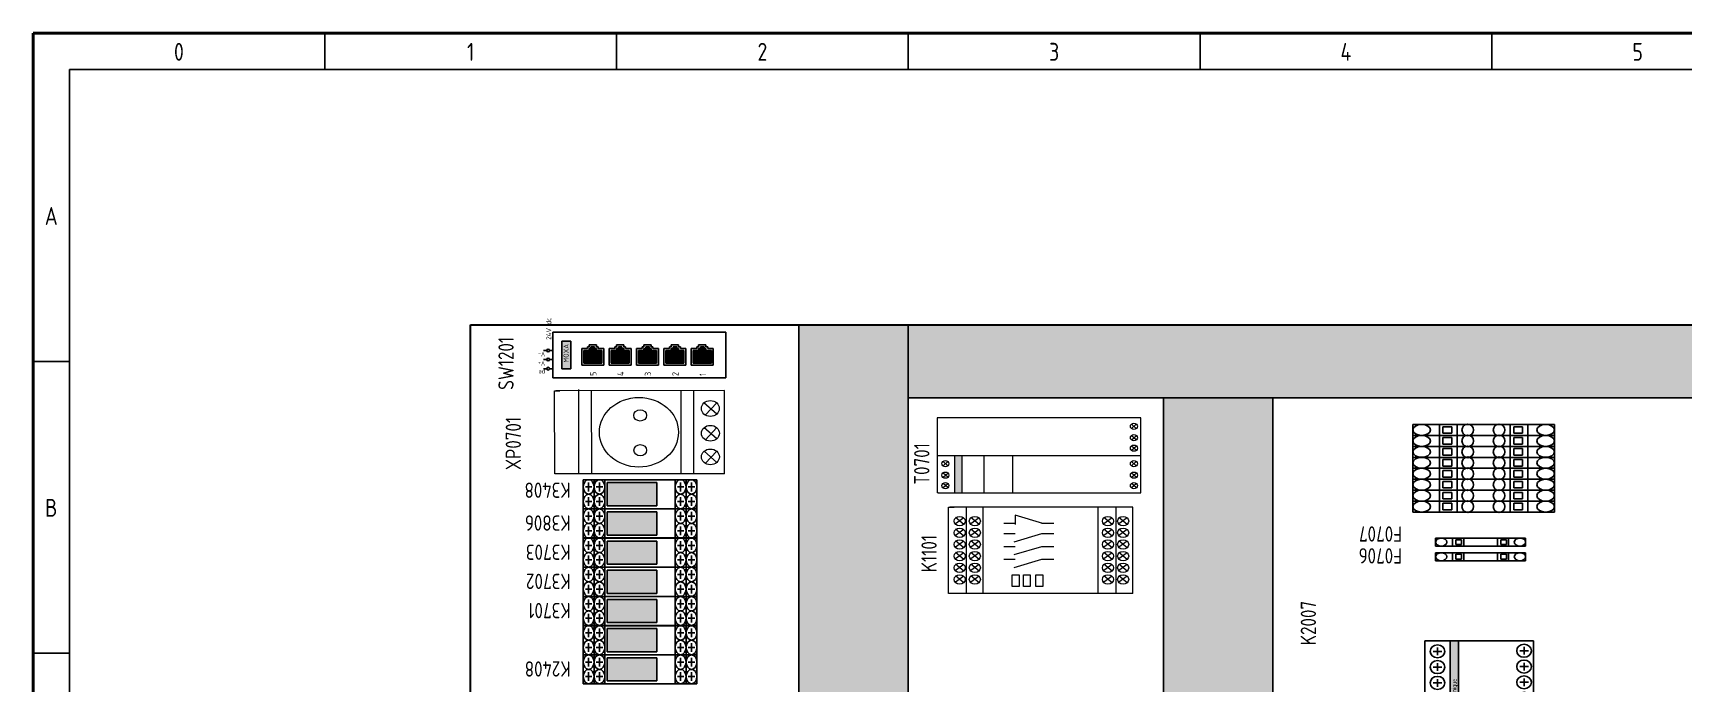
# Model space of a CAD drawing. Header units: millimetres. Extents: x 10 to 410, y 10 to 275.
# Drawn here: x 10 to 236.4, y 185.8 to 275 of the extents above; entities that cross this region are included whole.
import ezdxf
from ezdxf.enums import TextEntityAlignment as Align

# ---------------------------------------------------------------- set-up
doc = ezdxf.new("R2010")
doc.units = ezdxf.units.MM
doc.linetypes.add('Caddy_Solid', pattern=[0])
doc.styles.add('Caddy_Vectorfont1p', font='isocp___.ttf', dxfattribs={"width": 0.9})

# ---------------------------------------------------------------- blocks, each defined once
blk = doc.blocks.new('Blk1')
at = {"linetype": 'Caddy_Solid', "lineweight": 50}
for p, q in [((10, 10), (10, 275)), ((10, 275), (410, 275))]:
    blk.add_line(p, q, dxfattribs=at)
at = {"linetype": 'Caddy_Solid', "lineweight": 25}
for p, q in [((50, 270), (50, 275)), ((90, 270), (90, 275)), ((130, 270), (130, 275)), ((170, 270), (170, 275)), ((210, 270), (210, 275)), ((15, 270), (15, 30)), ((15, 270), (405, 270)), ((15, 230), (10, 230)), ((15, 190), (10, 190))]:
    blk.add_line(p, q, dxfattribs=at)
at = {"lineweight": 25, "style": 'Caddy_Vectorfont1p', "width": 0.9}
for s, p in [('0', (30, 271.2)), ('1', (70, 271.2)), ('2', (110, 271.2)), ('3', (150, 271.2)), ('4', (190, 271.2)), ('5', (230, 271.2)), ('A', (12.5, 248.7)), ('B', (12.5, 208.7))]:
    blk.add_text(s, height=2.45, dxfattribs=at).set_placement(p, align=Align.CENTER)
blk = doc.blocks.new('Blk4')
blk.add_hatch(color=1).paths.add_polyline_path([(95.53, 206.2), (88.7, 206.2), (88.7, 209.38), (95.53, 209.38), (95.53, 209.18)])
at = {"linetype": 'Caddy_Solid', "lineweight": 25}
for p, q in [((85.44, 205.8), (85.44, 209.78)), ((85.44, 209.78), (101.02, 209.78)), ((85.73, 208.79), (86.62, 208.79)), ((86.18, 208.19), (86.18, 209.38)), ((86.92, 205.8), (86.92, 209.78)), ((87.22, 208.79), (88.11, 208.79)), ((87.66, 208.19), (87.66, 209.38)), ((88.4, 205.8), (88.4, 209.78)), ((98.05, 205.8), (98.05, 209.78)), ((98.35, 208.79), (99.24, 208.79)), ((98.79, 208.19), (98.79, 209.38)), ((99.53, 205.8), (99.53, 209.78)), ((99.83, 208.79), (100.72, 208.79)), ((100.28, 208.19), (100.28, 209.38)), ((101.02, 209.78), (101.02, 205.8)), ((85.73, 206.8), (86.62, 206.8)), ((86.18, 206.2), (86.18, 207.39)), ((87.22, 206.8), (88.11, 206.8)), ((87.66, 206.2), (87.66, 207.39)), ((98.35, 206.8), (99.24, 206.8)), ((98.79, 206.2), (98.79, 207.39)), ((99.83, 206.8), (100.72, 206.8)), ((100.28, 206.2), (100.28, 207.39)), ((101.02, 205.8), (85.44, 205.8))]:
    blk.add_line(p, q, dxfattribs=at)
at = {"color": 1, "linetype": 'Caddy_Solid', "lineweight": 25, "true_color": 0xff0000}
for p, q in [((95.53, 209.38), (88.7, 209.38)), ((88.7, 209.38), (88.7, 206.2)), ((95.53, 209.18), (95.53, 209.38)), ((95.53, 206.2), (95.53, 209.18)), ((88.7, 206.2), (95.53, 206.2))]:
    blk.add_line(p, q, dxfattribs=at)
at = {"linetype": 'Caddy_Solid', "lineweight": 25}
for centre in [(86.18, 208.79), (87.66, 208.79), (98.79, 208.79), (100.28, 208.79), (86.18, 206.8), (87.66, 206.8), (98.79, 206.8), (100.28, 206.8)]:
    blk.add_ellipse(centre, major_axis=(0, 0.995), ratio=0.746094, dxfattribs=at)
blk = doc.blocks.new('Blk5')
at = {"linetype": 'Caddy_Solid', "lineweight": 18}
for p, q in [((81.53, 214.58), (81.51, 225.98)), ((81.51, 225.98), (82.21, 225.98)), ((104.79, 226), (81.69, 225.98)), ((84.85, 214.59), (84.83, 226.14)), ((86.6, 214.59), (86.59, 225.98)), ((98.85, 214.6), (98.84, 226)), ((100.6, 214.6), (100.59, 226)), ((103.74, 222.77), (101.99, 224.31)), ((102.16, 222.61), (103.74, 224.31)), ((104.8, 214.61), (104.79, 226)), ((103.74, 219.38), (101.99, 220.92)), ((102.17, 219.22), (103.74, 220.92)), ((103.75, 216.15), (102, 217.68)), ((102.17, 215.99), (103.75, 217.69)), ((104.8, 214.61), (81.53, 214.58)), ((104.8, 214.61), (81.53, 214.58))]:
    blk.add_line(p, q, dxfattribs=at)
for centre, major_axis, ratio in [((93.07, 220.29), (-5.42, 0), 0.88), ((102.86, 223.54), (-1.23, 0), 0.879998), ((93.24, 222.6), (-0.875, 0), 0.880022), ((102.87, 220.15), (-1.23, 0), 0.879998), ((93.25, 217.83), (-0.875, 0), 0.880022), ((102.87, 216.91), (-1.23, 0), 0.879998)]:
    blk.add_ellipse(centre, major_axis=major_axis, ratio=ratio, dxfattribs=at)
blk = doc.blocks.new('Blk7')
blk.add_hatch(color=1).paths.add_polyline_path([(95.53, 202.2), (88.7, 202.2), (88.7, 205.38), (95.53, 205.38), (95.53, 205.18)])
at = {"linetype": 'Caddy_Solid', "lineweight": 25}
for p, q in [((85.44, 201.8), (85.44, 205.78)), ((85.44, 205.78), (101.02, 205.78)), ((85.73, 204.79), (86.62, 204.79)), ((86.18, 204.19), (86.18, 205.38)), ((86.92, 201.8), (86.92, 205.78)), ((87.22, 204.79), (88.11, 204.79)), ((87.66, 204.19), (87.66, 205.38)), ((88.4, 201.8), (88.4, 205.78)), ((98.05, 201.8), (98.05, 205.78)), ((98.35, 204.79), (99.24, 204.79)), ((98.79, 204.19), (98.79, 205.38)), ((99.53, 201.8), (99.53, 205.78)), ((99.83, 204.79), (100.72, 204.79)), ((100.28, 204.19), (100.28, 205.38)), ((101.02, 205.78), (101.02, 201.8)), ((101.02, 201.8), (85.44, 201.8)), ((85.73, 202.8), (86.62, 202.8)), ((86.18, 202.2), (86.18, 203.39)), ((87.22, 202.8), (88.11, 202.8)), ((87.66, 202.2), (87.66, 203.39)), ((98.35, 202.8), (99.24, 202.8)), ((98.79, 202.2), (98.79, 203.39)), ((99.83, 202.8), (100.72, 202.8)), ((100.28, 202.2), (100.28, 203.39))]:
    blk.add_line(p, q, dxfattribs=at)
at = {"color": 1, "linetype": 'Caddy_Solid', "lineweight": 25, "true_color": 0xff0000}
for p, q in [((95.53, 205.38), (88.7, 205.38)), ((88.7, 205.38), (88.7, 202.2)), ((95.53, 205.18), (95.53, 205.38)), ((95.53, 202.2), (95.53, 205.18)), ((88.7, 202.2), (95.53, 202.2))]:
    blk.add_line(p, q, dxfattribs=at)
at = {"linetype": 'Caddy_Solid', "lineweight": 25}
for centre in [(86.18, 204.79), (86.18, 202.8), (87.66, 204.79), (87.66, 202.8), (98.79, 204.79), (98.79, 202.8), (100.28, 204.79), (100.28, 202.8)]:
    blk.add_ellipse(centre, major_axis=(0, 0.995), ratio=0.746094, dxfattribs=at)
blk = doc.blocks.new('Blk8')
blk.add_hatch(color=1).paths.add_polyline_path([(95.53, 198.2), (88.7, 198.2), (88.7, 201.38), (95.53, 201.38), (95.53, 201.18)])
at = {"linetype": 'Caddy_Solid', "lineweight": 25}
for p, q in [((85.44, 197.8), (85.44, 201.78)), ((85.44, 201.78), (101.02, 201.78)), ((86.92, 197.8), (86.92, 201.78)), ((88.4, 197.8), (88.4, 201.78)), ((98.05, 197.8), (98.05, 201.78)), ((99.53, 197.8), (99.53, 201.78)), ((101.02, 201.78), (101.02, 197.8)), ((85.73, 200.79), (86.62, 200.79)), ((86.18, 200.19), (86.18, 201.38)), ((86.18, 198.2), (86.18, 199.39)), ((87.22, 200.79), (88.11, 200.79)), ((87.66, 200.19), (87.66, 201.38)), ((87.66, 198.2), (87.66, 199.39)), ((98.35, 200.79), (99.24, 200.79)), ((98.79, 200.19), (98.79, 201.38)), ((98.79, 198.2), (98.79, 199.39)), ((99.83, 200.79), (100.72, 200.79)), ((100.28, 200.19), (100.28, 201.38)), ((100.28, 198.2), (100.28, 199.39)), ((101.02, 197.8), (85.44, 197.8)), ((85.73, 198.8), (86.62, 198.8)), ((87.22, 198.8), (88.11, 198.8)), ((98.35, 198.8), (99.24, 198.8)), ((99.83, 198.8), (100.72, 198.8))]:
    blk.add_line(p, q, dxfattribs=at)
at = {"color": 1, "linetype": 'Caddy_Solid', "lineweight": 25, "true_color": 0xff0000}
for p, q in [((95.53, 201.38), (88.7, 201.38)), ((88.7, 201.38), (88.7, 198.2)), ((95.53, 201.18), (95.53, 201.38)), ((95.53, 198.2), (95.53, 201.18)), ((88.7, 198.2), (95.53, 198.2))]:
    blk.add_line(p, q, dxfattribs=at)
at = {"linetype": 'Caddy_Solid', "lineweight": 25}
for centre in [(86.18, 200.79), (87.66, 200.79), (98.79, 200.79), (100.28, 200.79), (86.18, 198.8), (87.66, 198.8), (98.79, 198.8), (100.28, 198.8)]:
    blk.add_ellipse(centre, major_axis=(0, 0.995), ratio=0.746094, dxfattribs=at)
blk = doc.blocks.new('Blk9')
blk.add_hatch(color=1).paths.add_polyline_path([(95.53, 194.2), (88.7, 194.2), (88.7, 197.38), (95.53, 197.38), (95.53, 197.18)])
at = {"linetype": 'Caddy_Solid', "lineweight": 25}
for p, q in [((85.44, 193.8), (85.44, 197.78)), ((85.44, 197.78), (101.02, 197.78)), ((86.18, 196.19), (86.18, 197.38)), ((86.92, 193.8), (86.92, 197.78)), ((87.66, 196.19), (87.66, 197.38)), ((88.4, 193.8), (88.4, 197.78)), ((98.05, 193.8), (98.05, 197.78)), ((98.79, 196.19), (98.79, 197.38)), ((99.53, 193.8), (99.53, 197.78)), ((100.28, 196.19), (100.28, 197.38)), ((101.02, 197.78), (101.02, 193.8)), ((85.73, 196.79), (86.62, 196.79)), ((85.73, 194.8), (86.62, 194.8)), ((86.18, 194.2), (86.18, 195.39)), ((87.22, 196.79), (88.11, 196.79)), ((87.22, 194.8), (88.11, 194.8)), ((87.66, 194.2), (87.66, 195.39)), ((98.35, 196.79), (99.24, 196.79)), ((98.35, 194.8), (99.24, 194.8)), ((98.79, 194.2), (98.79, 195.39)), ((99.83, 196.79), (100.72, 196.79)), ((99.83, 194.8), (100.72, 194.8)), ((100.28, 194.2), (100.28, 195.39)), ((101.02, 193.8), (85.44, 193.8))]:
    blk.add_line(p, q, dxfattribs=at)
at = {"color": 1, "linetype": 'Caddy_Solid', "lineweight": 25, "true_color": 0xff0000}
for p, q in [((95.53, 197.38), (88.7, 197.38)), ((88.7, 197.38), (88.7, 194.2)), ((95.53, 197.18), (95.53, 197.38)), ((95.53, 194.2), (95.53, 197.18)), ((88.7, 194.2), (95.53, 194.2))]:
    blk.add_line(p, q, dxfattribs=at)
at = {"linetype": 'Caddy_Solid', "lineweight": 25}
for centre in [(86.18, 196.79), (87.66, 196.79), (98.79, 196.79), (100.28, 196.79), (86.18, 194.8), (87.66, 194.8), (98.79, 194.8), (100.28, 194.8)]:
    blk.add_ellipse(centre, major_axis=(0, 0.995), ratio=0.746094, dxfattribs=at)
blk = doc.blocks.new('Blk10')
blk.add_hatch(color=1).paths.add_polyline_path([(95.53, 190.2), (88.7, 190.2), (88.7, 193.38), (95.53, 193.38), (95.53, 193.18)])
at = {"linetype": 'Caddy_Solid', "lineweight": 25}
for p, q in [((85.44, 189.8), (85.44, 193.78)), ((85.44, 193.78), (101.02, 193.78)), ((85.73, 192.79), (86.62, 192.79)), ((86.18, 192.19), (86.18, 193.38)), ((86.92, 189.8), (86.92, 193.78)), ((87.22, 192.79), (88.11, 192.79)), ((87.66, 192.19), (87.66, 193.38)), ((88.4, 189.8), (88.4, 193.78)), ((98.05, 189.8), (98.05, 193.78)), ((98.35, 192.79), (99.24, 192.79)), ((98.79, 192.19), (98.79, 193.38)), ((99.53, 189.8), (99.53, 193.78)), ((99.83, 192.79), (100.72, 192.79)), ((100.28, 192.19), (100.28, 193.38)), ((101.02, 193.78), (101.02, 189.8)), ((85.73, 190.8), (86.62, 190.8)), ((86.18, 190.2), (86.18, 191.39)), ((87.22, 190.8), (88.11, 190.8)), ((87.66, 190.2), (87.66, 191.39)), ((98.35, 190.8), (99.24, 190.8)), ((98.79, 190.2), (98.79, 191.39)), ((99.83, 190.8), (100.72, 190.8)), ((100.28, 190.2), (100.28, 191.39)), ((101.02, 189.8), (85.44, 189.8))]:
    blk.add_line(p, q, dxfattribs=at)
at = {"color": 1, "linetype": 'Caddy_Solid', "lineweight": 25, "true_color": 0xff0000}
for p, q in [((95.53, 193.38), (88.7, 193.38)), ((88.7, 193.38), (88.7, 190.2)), ((95.53, 193.18), (95.53, 193.38)), ((95.53, 190.2), (95.53, 193.18)), ((88.7, 190.2), (95.53, 190.2))]:
    blk.add_line(p, q, dxfattribs=at)
at = {"linetype": 'Caddy_Solid', "lineweight": 25}
for centre in [(86.18, 192.79), (87.66, 192.79), (98.79, 192.79), (100.28, 192.79), (86.18, 190.8), (87.66, 190.8), (98.79, 190.8), (100.28, 190.8)]:
    blk.add_ellipse(centre, major_axis=(0, 0.995), ratio=0.746094, dxfattribs=at)
blk = doc.blocks.new('Blk11')
blk.add_hatch(color=1).paths.add_polyline_path([(95.53, 186.2), (88.7, 186.2), (88.7, 189.38), (95.53, 189.38), (95.53, 189.18)])
at = {"linetype": 'Caddy_Solid', "lineweight": 25}
for p, q in [((85.44, 185.8), (85.44, 189.78)), ((85.44, 189.78), (101.02, 189.78)), ((85.73, 188.79), (86.62, 188.79)), ((86.18, 188.19), (86.18, 189.38)), ((86.92, 185.8), (86.92, 189.78)), ((87.22, 188.79), (88.11, 188.79)), ((87.66, 188.19), (87.66, 189.38)), ((88.4, 185.8), (88.4, 189.78)), ((98.05, 185.8), (98.05, 189.78)), ((98.35, 188.79), (99.24, 188.79)), ((98.79, 188.19), (98.79, 189.38)), ((99.53, 185.8), (99.53, 189.78)), ((99.83, 188.79), (100.72, 188.79)), ((100.28, 188.19), (100.28, 189.38)), ((101.02, 189.78), (101.02, 185.8)), ((101.02, 185.8), (85.44, 185.8)), ((85.73, 186.8), (86.62, 186.8)), ((86.18, 186.2), (86.18, 187.39)), ((87.22, 186.8), (88.11, 186.8)), ((87.66, 186.2), (87.66, 187.39)), ((98.35, 186.8), (99.24, 186.8)), ((98.79, 186.2), (98.79, 187.39)), ((99.83, 186.8), (100.72, 186.8)), ((100.28, 186.2), (100.28, 187.39))]:
    blk.add_line(p, q, dxfattribs=at)
at = {"color": 1, "linetype": 'Caddy_Solid', "lineweight": 25, "true_color": 0xff0000}
for p, q in [((95.53, 189.38), (88.7, 189.38)), ((88.7, 189.38), (88.7, 186.2)), ((95.53, 189.18), (95.53, 189.38)), ((95.53, 186.2), (95.53, 189.18)), ((88.7, 186.2), (95.53, 186.2))]:
    blk.add_line(p, q, dxfattribs=at)
at = {"linetype": 'Caddy_Solid', "lineweight": 25}
for centre in [(86.18, 188.79), (87.66, 188.79), (98.79, 188.79), (100.28, 188.79), (86.18, 186.8), (87.66, 186.8), (98.79, 186.8), (100.28, 186.8)]:
    blk.add_ellipse(centre, major_axis=(0, 0.995), ratio=0.746094, dxfattribs=at)
blk = doc.blocks.new('Blk30')
at = {"linetype": 'Caddy_Solid', "lineweight": 18}
for p, q in [((144.26, 199.16), (144.26, 200.76)), ((144.26, 200.76), (145.21, 200.76)), ((145.21, 200.76), (145.21, 199.16)), ((145.21, 199.16), (144.26, 199.16))]:
    blk.add_line(p, q, dxfattribs=at)
blk = doc.blocks.new('Blk31')
at = {"linetype": 'Caddy_Solid', "lineweight": 18}
for p, q in [((145.78, 199.16), (145.78, 200.76)), ((145.78, 200.76), (146.73, 200.76)), ((146.73, 200.76), (146.73, 199.16)), ((146.73, 199.16), (145.78, 199.16))]:
    blk.add_line(p, q, dxfattribs=at)
blk = doc.blocks.new('Blk32')
at = {"linetype": 'Caddy_Solid', "lineweight": 18}
for p, q in [((147.49, 199.16), (147.49, 200.76)), ((147.49, 200.76), (148.44, 200.76)), ((148.44, 200.76), (148.44, 199.16)), ((148.44, 199.16), (147.49, 199.16))]:
    blk.add_line(p, q, dxfattribs=at)
blk = doc.blocks.new('Blk239')
at = {"linetype": 'Caddy_Solid', "lineweight": 25}
for p, q in [((202.3, 203.78), (214.62, 203.78)), ((202.3, 202.68), (202.3, 203.78)), ((204.61, 203.78), (204.61, 202.68)), ((206.15, 203.78), (206.15, 202.68)), ((210.77, 203.78), (210.77, 202.68)), ((212.31, 203.78), (212.31, 202.68)), ((214.62, 203.78), (214.62, 202.68)), ((214.62, 202.68), (202.3, 202.68)), ((205.07, 202.9), (205.07, 203.56)), ((205.07, 203.56), (205.69, 203.56)), ((205.84, 202.9), (205.07, 202.9)), ((205.69, 203.56), (205.84, 203.56)), ((205.84, 203.56), (205.84, 202.9)), ((211.23, 202.9), (211.23, 203.56)), ((211.23, 203.56), (212, 203.56)), ((212, 202.9), (211.23, 202.9)), ((212, 203.56), (212, 202.9))]:
    blk.add_line(p, q, dxfattribs=at)
for centre in [(203.07, 203.23), (213.85, 203.23)]:
    blk.add_ellipse(centre, major_axis=(0.77, 0), ratio=0.714286, dxfattribs=at)
blk = doc.blocks.new('Blk240')
at = {"linetype": 'Caddy_Solid', "lineweight": 25}
for p, q in [((202.3, 205.78), (214.62, 205.78)), ((202.3, 204.68), (202.3, 205.78)), ((214.62, 204.68), (202.3, 204.68)), ((204.61, 205.78), (204.61, 204.68)), ((205.07, 204.9), (205.07, 205.56)), ((205.07, 205.56), (205.69, 205.56)), ((205.84, 204.9), (205.07, 204.9)), ((205.69, 205.56), (205.84, 205.56)), ((205.84, 205.56), (205.84, 204.9)), ((206.15, 205.78), (206.15, 204.68)), ((210.77, 205.78), (210.77, 204.68)), ((211.23, 204.9), (211.23, 205.56)), ((211.23, 205.56), (212, 205.56)), ((212, 204.9), (211.23, 204.9)), ((212, 205.56), (212, 204.9)), ((212.31, 205.78), (212.31, 204.68)), ((214.62, 205.78), (214.62, 204.68))]:
    blk.add_line(p, q, dxfattribs=at)
for centre in [(203.07, 205.23), (213.85, 205.23)]:
    blk.add_ellipse(centre, major_axis=(0.77, 0), ratio=0.714286, dxfattribs=at)
blk = doc.blocks.new('Blk242')
at = {"linetype": 'Caddy_Solid', "lineweight": 25}
for p, q in [((199.16, 209.35), (199.16, 210.85)), ((199.16, 210.85), (218.6, 210.85)), ((202.81, 209.35), (202.81, 210.85)), ((203.29, 209.65), (203.29, 210.55)), ((203.29, 210.55), (204.51, 210.55)), ((204.51, 210.55), (204.51, 209.65)), ((205.24, 209.35), (205.24, 210.85)), ((212.53, 209.35), (212.53, 210.85)), ((213.01, 209.65), (213.01, 210.55)), ((213.01, 210.55), (214.23, 210.55)), ((214.23, 210.55), (214.23, 209.65)), ((214.96, 209.35), (214.96, 210.85)), ((218.6, 210.85), (218.6, 209.35)), ((218.6, 209.35), (199.16, 209.35)), ((204.51, 209.65), (203.29, 209.65)), ((213.26, 209.65), (213.01, 209.65)), ((214.23, 209.65), (213.26, 209.65))]:
    blk.add_line(p, q, dxfattribs=at)
for centre, ratio in [((200.38, 210.1), 0.617286), ((217.39, 210.1), 0.617301)]:
    blk.add_ellipse(centre, major_axis=(-1.21, 0), ratio=ratio, dxfattribs=at)
blk = doc.blocks.new('Blk241')
at = {"linetype": 'Caddy_Solid', "lineweight": 25}
for centre in [(206.7, 210.1), (211, 210.1)]:
    blk.add_circle(centre, 0.8, dxfattribs=at)
blk.add_blockref('Blk242', (0, 0, 1))
blk = doc.blocks.new('Blk244')
at = {"linetype": 'Caddy_Solid', "lineweight": 25}
for p, q in [((199.16, 210.85), (199.16, 212.35)), ((199.16, 212.35), (218.6, 212.35)), ((218.6, 210.85), (199.16, 210.85)), ((202.81, 210.85), (202.81, 212.35)), ((203.29, 211.15), (203.29, 212.05)), ((203.29, 212.05), (204.51, 212.05)), ((204.51, 211.15), (203.29, 211.15)), ((204.51, 212.05), (204.51, 211.15)), ((205.24, 210.85), (205.24, 212.35)), ((212.53, 210.85), (212.53, 212.35)), ((213.01, 211.15), (213.01, 212.05)), ((213.01, 212.05), (214.23, 212.05)), ((213.26, 211.15), (213.01, 211.15)), ((214.23, 211.15), (213.26, 211.15)), ((214.23, 212.05), (214.23, 211.15)), ((214.96, 210.85), (214.96, 212.35)), ((218.6, 212.35), (218.6, 210.85))]:
    blk.add_line(p, q, dxfattribs=at)
for centre, ratio in [((200.38, 211.6), 0.617286), ((217.39, 211.6), 0.617301)]:
    blk.add_ellipse(centre, major_axis=(-1.21, 0), ratio=ratio, dxfattribs=at)
blk = doc.blocks.new('Blk243')
at = {"linetype": 'Caddy_Solid', "lineweight": 25}
for centre in [(206.7, 211.6), (211, 211.6)]:
    blk.add_circle(centre, 0.8, dxfattribs=at)
blk.add_blockref('Blk244', (0, 0, 1))
blk = doc.blocks.new('Blk246')
at = {"linetype": 'Caddy_Solid', "lineweight": 25}
for p, q in [((199.16, 212.35), (199.16, 213.85)), ((199.16, 213.85), (218.6, 213.85)), ((202.81, 212.35), (202.81, 213.85)), ((203.29, 212.65), (203.29, 213.55)), ((203.29, 213.55), (204.51, 213.55)), ((204.51, 213.55), (204.51, 212.65)), ((205.24, 212.35), (205.24, 213.85)), ((212.53, 212.35), (212.53, 213.85)), ((213.01, 212.65), (213.01, 213.55)), ((213.01, 213.55), (214.23, 213.55)), ((214.23, 213.55), (214.23, 212.65)), ((214.96, 212.35), (214.96, 213.85)), ((218.6, 213.85), (218.6, 212.35)), ((218.6, 212.35), (199.16, 212.35)), ((204.51, 212.65), (203.29, 212.65)), ((213.26, 212.65), (213.01, 212.65)), ((214.23, 212.65), (213.26, 212.65))]:
    blk.add_line(p, q, dxfattribs=at)
for centre, ratio in [((200.38, 213.1), 0.617286), ((217.39, 213.1), 0.617301)]:
    blk.add_ellipse(centre, major_axis=(-1.21, 0), ratio=ratio, dxfattribs=at)
blk = doc.blocks.new('Blk245')
at = {"linetype": 'Caddy_Solid', "lineweight": 25}
for centre in [(206.7, 213.1), (211, 213.1)]:
    blk.add_circle(centre, 0.8, dxfattribs=at)
blk.add_blockref('Blk246', (0, 0, 1))
blk = doc.blocks.new('Blk248')
at = {"linetype": 'Caddy_Solid', "lineweight": 25}
for p, q in [((199.16, 213.85), (199.16, 215.35)), ((199.16, 215.35), (218.6, 215.35)), ((202.81, 213.85), (202.81, 215.35)), ((203.29, 214.15), (203.29, 215.05)), ((203.29, 215.05), (204.51, 215.05)), ((204.51, 215.05), (204.51, 214.15)), ((205.24, 213.85), (205.24, 215.35)), ((212.53, 213.85), (212.53, 215.35)), ((213.01, 214.15), (213.01, 215.05)), ((213.01, 215.05), (214.23, 215.05)), ((214.23, 215.05), (214.23, 214.15)), ((214.96, 213.85), (214.96, 215.35)), ((218.6, 215.35), (218.6, 213.85)), ((218.6, 213.85), (199.16, 213.85)), ((204.51, 214.15), (203.29, 214.15)), ((213.26, 214.15), (213.01, 214.15)), ((214.23, 214.15), (213.26, 214.15))]:
    blk.add_line(p, q, dxfattribs=at)
for centre, ratio in [((200.38, 214.6), 0.617286), ((217.39, 214.6), 0.617301)]:
    blk.add_ellipse(centre, major_axis=(-1.21, 0), ratio=ratio, dxfattribs=at)
blk = doc.blocks.new('Blk247')
at = {"linetype": 'Caddy_Solid', "lineweight": 25}
for centre in [(206.7, 214.6), (211, 214.6)]:
    blk.add_circle(centre, 0.8, dxfattribs=at)
blk.add_blockref('Blk248', (0, 0, 1))
blk = doc.blocks.new('Blk250')
at = {"linetype": 'Caddy_Solid', "lineweight": 25}
for p, q in [((199.16, 215.35), (199.16, 216.85)), ((199.16, 216.85), (218.6, 216.85)), ((218.6, 215.35), (199.16, 215.35)), ((202.81, 215.35), (202.81, 216.85)), ((203.29, 215.65), (203.29, 216.55)), ((203.29, 216.55), (204.51, 216.55)), ((204.51, 215.65), (203.29, 215.65)), ((204.51, 216.55), (204.51, 215.65)), ((205.24, 215.35), (205.24, 216.85)), ((212.53, 215.35), (212.53, 216.85)), ((213.01, 215.65), (213.01, 216.55)), ((213.01, 216.55), (214.23, 216.55)), ((213.26, 215.65), (213.01, 215.65)), ((214.23, 215.65), (213.26, 215.65)), ((214.23, 216.55), (214.23, 215.65)), ((214.96, 215.35), (214.96, 216.85)), ((218.6, 216.85), (218.6, 215.35))]:
    blk.add_line(p, q, dxfattribs=at)
for centre, ratio in [((200.38, 216.1), 0.617286), ((217.39, 216.1), 0.617301)]:
    blk.add_ellipse(centre, major_axis=(-1.21, 0), ratio=ratio, dxfattribs=at)
blk = doc.blocks.new('Blk249')
at = {"linetype": 'Caddy_Solid', "lineweight": 25}
for centre in [(206.7, 216.1), (211, 216.1)]:
    blk.add_circle(centre, 0.8, dxfattribs=at)
blk.add_blockref('Blk250', (0, 0, 1))
blk = doc.blocks.new('Blk252')
at = {"linetype": 'Caddy_Solid', "lineweight": 25}
for p, q in [((199.16, 216.85), (199.16, 218.35)), ((199.16, 218.35), (218.6, 218.35)), ((202.81, 216.85), (202.81, 218.35)), ((203.29, 217.15), (203.29, 218.05)), ((203.29, 218.05), (204.51, 218.05)), ((204.51, 218.05), (204.51, 217.15)), ((205.24, 216.85), (205.24, 218.35)), ((212.53, 216.85), (212.53, 218.35)), ((213.01, 217.15), (213.01, 218.05)), ((213.01, 218.05), (214.23, 218.05)), ((214.23, 218.05), (214.23, 217.15)), ((214.96, 216.85), (214.96, 218.35)), ((218.6, 218.35), (218.6, 216.85)), ((218.6, 216.85), (199.16, 216.85)), ((204.51, 217.15), (203.29, 217.15)), ((213.26, 217.15), (213.01, 217.15)), ((214.23, 217.15), (213.26, 217.15))]:
    blk.add_line(p, q, dxfattribs=at)
for centre, ratio in [((200.38, 217.6), 0.617286), ((217.39, 217.6), 0.617301)]:
    blk.add_ellipse(centre, major_axis=(-1.21, 0), ratio=ratio, dxfattribs=at)
blk = doc.blocks.new('Blk251')
at = {"linetype": 'Caddy_Solid', "lineweight": 25}
for centre in [(206.7, 217.6), (211, 217.6)]:
    blk.add_circle(centre, 0.8, dxfattribs=at)
blk.add_blockref('Blk252', (0, 0, 1))
blk = doc.blocks.new('Blk254')
at = {"linetype": 'Caddy_Solid', "lineweight": 25}
for p, q in [((199.16, 218.35), (199.16, 219.85)), ((199.16, 219.85), (218.6, 219.85)), ((202.81, 218.35), (202.81, 219.85)), ((205.24, 218.35), (205.24, 219.85)), ((212.53, 218.35), (212.53, 219.85)), ((214.96, 218.35), (214.96, 219.85)), ((218.6, 219.85), (218.6, 218.35)), ((218.6, 218.35), (199.16, 218.35)), ((203.29, 218.65), (203.29, 219.55)), ((203.29, 219.55), (204.51, 219.55)), ((204.51, 218.65), (203.29, 218.65)), ((204.51, 219.55), (204.51, 218.65)), ((213.01, 218.65), (213.01, 219.55)), ((213.01, 219.55), (214.23, 219.55)), ((213.26, 218.65), (213.01, 218.65)), ((214.23, 218.65), (213.26, 218.65)), ((214.23, 219.55), (214.23, 218.65))]:
    blk.add_line(p, q, dxfattribs=at)
for centre, ratio in [((200.38, 219.1), 0.617286), ((217.39, 219.1), 0.617301)]:
    blk.add_ellipse(centre, major_axis=(-1.21, 0), ratio=ratio, dxfattribs=at)
blk = doc.blocks.new('Blk253')
at = {"linetype": 'Caddy_Solid', "lineweight": 25}
for centre in [(206.7, 219.1), (211, 219.1)]:
    blk.add_circle(centre, 0.8, dxfattribs=at)
blk.add_blockref('Blk254', (0, 0, 1))
blk = doc.blocks.new('Blk256')
at = {"linetype": 'Caddy_Solid', "lineweight": 25}
for p, q in [((199.16, 219.85), (199.16, 221.35)), ((199.16, 221.35), (218.6, 221.35)), ((218.6, 219.85), (199.16, 219.85)), ((202.81, 219.85), (202.81, 221.35)), ((203.29, 220.15), (203.29, 221.05)), ((203.29, 221.05), (204.51, 221.05)), ((204.51, 220.15), (203.29, 220.15)), ((204.51, 221.05), (204.51, 220.15)), ((205.24, 219.85), (205.24, 221.35)), ((212.53, 219.85), (212.53, 221.35)), ((213.01, 220.15), (213.01, 221.05)), ((213.01, 221.05), (214.23, 221.05)), ((213.26, 220.15), (213.01, 220.15)), ((214.23, 220.15), (213.26, 220.15)), ((214.23, 221.05), (214.23, 220.15)), ((214.96, 219.85), (214.96, 221.35)), ((218.6, 221.35), (218.6, 219.85))]:
    blk.add_line(p, q, dxfattribs=at)
for centre, ratio in [((200.38, 220.6), 0.617286), ((217.39, 220.6), 0.617301)]:
    blk.add_ellipse(centre, major_axis=(-1.21, 0), ratio=ratio, dxfattribs=at)
blk = doc.blocks.new('Blk255')
at = {"linetype": 'Caddy_Solid', "lineweight": 25}
for centre in [(206.7, 220.6), (211, 220.6)]:
    blk.add_circle(centre, 0.8, dxfattribs=at)
blk.add_blockref('Blk256', (0, 0, 1))
blk = doc.blocks.new('Blk315')
blk.add_hatch(color=1).paths.add_polyline_path([(95.53, 210.2), (88.7, 210.2), (88.7, 213.38), (95.53, 213.38), (95.53, 213.18)])
at = {"linetype": 'Caddy_Solid', "lineweight": 25}
for p, q in [((85.44, 209.8), (85.44, 213.78)), ((85.44, 213.78), (101.02, 213.78)), ((85.73, 212.79), (86.62, 212.79)), ((86.18, 212.19), (86.18, 213.38)), ((86.92, 209.8), (86.92, 213.78)), ((87.22, 212.79), (88.11, 212.79)), ((87.66, 212.19), (87.66, 213.38)), ((88.4, 209.8), (88.4, 213.78)), ((98.05, 209.8), (98.05, 213.78)), ((98.35, 212.79), (99.24, 212.79)), ((98.79, 212.19), (98.79, 213.38)), ((99.53, 209.8), (99.53, 213.78)), ((99.83, 212.79), (100.72, 212.79)), ((100.28, 212.19), (100.28, 213.38)), ((101.02, 213.78), (101.02, 209.8)), ((85.73, 210.8), (86.62, 210.8)), ((86.18, 210.2), (86.18, 211.39)), ((87.22, 210.8), (88.11, 210.8)), ((87.66, 210.2), (87.66, 211.39)), ((98.35, 210.8), (99.24, 210.8)), ((98.79, 210.2), (98.79, 211.39)), ((99.83, 210.8), (100.72, 210.8)), ((100.28, 210.2), (100.28, 211.39)), ((101.02, 209.8), (85.44, 209.8))]:
    blk.add_line(p, q, dxfattribs=at)
at = {"color": 1, "linetype": 'Caddy_Solid', "lineweight": 25, "true_color": 0xff0000}
for p, q in [((95.53, 213.38), (88.7, 213.38)), ((88.7, 213.38), (88.7, 210.2)), ((95.53, 213.18), (95.53, 213.38)), ((95.53, 210.2), (95.53, 213.18)), ((88.7, 210.2), (95.53, 210.2))]:
    blk.add_line(p, q, dxfattribs=at)
at = {"linetype": 'Caddy_Solid', "lineweight": 25}
for centre in [(86.18, 212.79), (87.66, 212.79), (98.79, 212.79), (100.28, 212.79), (86.18, 210.8), (87.66, 210.8), (98.79, 210.8), (100.28, 210.8)]:
    blk.add_ellipse(centre, major_axis=(0, 0.995), ratio=0.746094, dxfattribs=at)
blk = doc.blocks.new('Blk317')
at = {"linetype": 'Caddy_Solid', "lineweight": 25}
for p, q in [((80.44, 230.25), (80, 230.25)), ((81.25, 230.25), (80.81, 230.25))]:
    blk.add_line(p, q, dxfattribs=at)
blk.add_circle((80.62, 230.25), 0.188, dxfattribs=at)
at = {"lineweight": 25, "style": 'Caddy_Vectorfont1p', "width": 0.9, "flags": 1}
blk.add_attdef('$TAG160410', (80.2, 230.9), '', height=0.613, rotation=180, dxfattribs=at)
at = {"lineweight": 25, "style": 'Caddy_Vectorfont1p', "width": 0.9}
blk.add_attdef('$TAG160400', (80.2, 230.03), '', height=0.613, rotation=180, dxfattribs=at)
at = {"lineweight": 25, "style": 'Caddy_Vectorfont1p', "width": 0.9, "flags": 1}
for tag, p in [('$TAG140020', (79.18, 229.01)), ('$TAG140050', (80.05, 229.01)), ('$TAG160010', (80.93, 229.01)), ('$TAG160030', (81.8, 229.01)), ('$TAG160040', (83.05, 229.01))]:
    blk.add_attdef(tag, text='', height=0.613, rotation=90, dxfattribs=at).set_placement(p, align=Align.RIGHT)
blk = doc.blocks.new('Blk318')
at = {"linetype": 'Caddy_Solid', "lineweight": 25}
for p, q in [((80.44, 231.5), (80, 231.5)), ((81.25, 231.5), (80.81, 231.5))]:
    blk.add_line(p, q, dxfattribs=at)
blk.add_circle((80.62, 231.5), 0.188, dxfattribs=at)
at = {"lineweight": 25, "style": 'Caddy_Vectorfont1p', "width": 0.9}
blk.add_attdef('$TAG160400', (80.2, 231.28), '', height=0.613, rotation=180, dxfattribs=at)
at = {"lineweight": 25, "style": 'Caddy_Vectorfont1p', "width": 0.9, "flags": 1}
blk.add_attdef('$TAG160410', (80.2, 232.15), '', height=0.613, rotation=180, dxfattribs=at)
for tag, p in [('$TAG140020', (79.18, 230.26)), ('$TAG140050', (80.05, 230.26)), ('$TAG160010', (80.93, 230.26)), ('$TAG160030', (81.8, 230.26)), ('$TAG160040', (83.05, 230.26))]:
    blk.add_attdef(tag, text='', height=0.613, rotation=90, dxfattribs=at).set_placement(p, align=Align.RIGHT)
blk = doc.blocks.new('Blk319')
at = {"linetype": 'Caddy_Solid', "lineweight": 25}
for p, q in [((80.44, 229), (80, 229)), ((81.25, 229), (80.81, 229))]:
    blk.add_line(p, q, dxfattribs=at)
blk.add_circle((80.62, 229), 0.188, dxfattribs=at)
at = {"lineweight": 25, "style": 'Caddy_Vectorfont1p', "width": 0.9}
blk.add_attdef('$TAG160400', (80.2, 228.78), '', height=0.613, rotation=180, dxfattribs=at)
at = {"lineweight": 25, "style": 'Caddy_Vectorfont1p', "width": 0.9, "flags": 1}
blk.add_attdef('$TAG160410', (80.2, 229.65), '', height=0.613, rotation=180, dxfattribs=at)
for tag, p in [('$TAG140020', (79.18, 227.76)), ('$TAG140050', (80.05, 227.76)), ('$TAG160010', (80.93, 227.76)), ('$TAG160030', (81.8, 227.76)), ('$TAG160040', (83.05, 227.76))]:
    blk.add_attdef(tag, text='', height=0.613, rotation=90, dxfattribs=at).set_placement(p, align=Align.RIGHT)
blk = doc.blocks.new('Blk320')
blk.add_hatch(color=254).paths.add_polyline_path([(88, 229.75), (85.5, 229.75), (85.5, 231.5), (86.25, 231.5), (86.25, 231.75), (86.5, 231.75), (86.5, 232), (87, 232), (87, 231.75), (87.25, 231.75), (87.25, 231.5), (88, 231.5)])
at = {"linetype": 'Caddy_Solid', "lineweight": 25}
for p, q in [((85.25, 229.5), (85.25, 231.75)), ((85.25, 231.75), (86, 231.75)), ((85.5, 229.75), (85.5, 231.5)), ((85.5, 231.5), (86.25, 231.5)), ((86.25, 232), (86, 232)), ((86, 232), (86, 231.75)), ((87.25, 232.25), (86.25, 232.25)), ((86.25, 232.25), (86.25, 232)), ((86.25, 231.5), (86.25, 231.75)), ((86.25, 231.75), (86.5, 231.75)), ((86.5, 231.75), (86.5, 232)), ((87, 232), (86.5, 232)), ((87, 231.75), (87, 232)), ((87.25, 231.75), (87, 231.75)), ((87.25, 232), (87.25, 232.25)), ((87.5, 232), (87.25, 232)), ((87.25, 231.5), (87.25, 231.75)), ((88, 231.5), (87.25, 231.5)), ((87.5, 231.75), (87.5, 232)), ((87.5, 231.75), (88.25, 231.75)), ((88, 229.75), (88, 231.5)), ((88.25, 231.75), (88.25, 229.5)), ((88.25, 229.5), (85.25, 229.5)), ((85.5, 229.75), (88, 229.75))]:
    blk.add_line(p, q, dxfattribs=at)
blk = doc.blocks.new('Blk321')
blk.add_hatch(color=254).paths.add_polyline_path([(91.75, 229.75), (89.25, 229.75), (89.25, 231.5), (90, 231.5), (90, 231.75), (90.25, 231.75), (90.25, 232), (90.75, 232), (90.75, 231.75), (91, 231.75), (91, 231.5), (91.75, 231.5)])
at = {"linetype": 'Caddy_Solid', "lineweight": 25}
for p, q in [((89, 229.5), (89, 231.75)), ((89, 231.75), (89.75, 231.75)), ((89.25, 229.75), (89.25, 231.5)), ((89.25, 231.5), (90, 231.5)), ((90, 232), (89.75, 232)), ((89.75, 232), (89.75, 231.75)), ((91, 232.25), (90, 232.25)), ((90, 232.25), (90, 232)), ((90, 231.5), (90, 231.75)), ((90, 231.75), (90.25, 231.75)), ((90.25, 231.75), (90.25, 232)), ((90.75, 232), (90.25, 232)), ((90.75, 231.75), (90.75, 232)), ((91, 231.75), (90.75, 231.75)), ((91, 232), (91, 232.25)), ((91.25, 232), (91, 232)), ((91, 231.5), (91, 231.75)), ((91.75, 231.5), (91, 231.5)), ((91.25, 231.75), (91.25, 232)), ((91.25, 231.75), (92, 231.75)), ((91.75, 229.75), (91.75, 231.5)), ((92, 231.75), (92, 229.5)), ((92, 229.5), (89, 229.5)), ((89.25, 229.75), (91.75, 229.75))]:
    blk.add_line(p, q, dxfattribs=at)
blk = doc.blocks.new('Blk322')
blk.add_hatch(color=254).paths.add_polyline_path([(95.5, 229.75), (93, 229.75), (93, 231.5), (93.75, 231.5), (93.75, 231.75), (94, 231.75), (94, 232), (94.5, 232), (94.5, 231.75), (94.75, 231.75), (94.75, 231.5), (95.5, 231.5)])
at = {"linetype": 'Caddy_Solid', "lineweight": 25}
for p, q in [((92.75, 229.5), (92.75, 231.75)), ((92.75, 231.75), (93.5, 231.75)), ((93, 229.75), (93, 231.5)), ((93, 231.5), (93.75, 231.5)), ((93.75, 232), (93.5, 232)), ((93.5, 232), (93.5, 231.75)), ((94.75, 232.25), (93.75, 232.25)), ((93.75, 232.25), (93.75, 232)), ((93.75, 231.5), (93.75, 231.75)), ((93.75, 231.75), (94, 231.75)), ((94, 231.75), (94, 232)), ((94.5, 232), (94, 232)), ((94.5, 231.75), (94.5, 232)), ((94.75, 231.75), (94.5, 231.75)), ((94.75, 232), (94.75, 232.25)), ((95, 232), (94.75, 232)), ((94.75, 231.5), (94.75, 231.75)), ((95.5, 231.5), (94.75, 231.5)), ((95, 231.75), (95, 232)), ((95, 231.75), (95.75, 231.75)), ((95.5, 229.75), (95.5, 231.5)), ((95.75, 231.75), (95.75, 229.5)), ((95.75, 229.5), (92.75, 229.5)), ((93, 229.75), (95.5, 229.75))]:
    blk.add_line(p, q, dxfattribs=at)
blk = doc.blocks.new('Blk323')
blk.add_hatch(color=254).paths.add_polyline_path([(99.25, 229.75), (96.75, 229.75), (96.75, 231.5), (97.5, 231.5), (97.5, 231.75), (97.75, 231.75), (97.75, 232), (98.25, 232), (98.25, 231.75), (98.5, 231.75), (98.5, 231.5), (99.25, 231.5)])
at = {"linetype": 'Caddy_Solid', "lineweight": 25}
for p, q in [((96.5, 229.5), (96.5, 231.75)), ((96.5, 231.75), (97.25, 231.75)), ((96.75, 229.75), (96.75, 231.5)), ((96.75, 231.5), (97.5, 231.5)), ((97.5, 232), (97.25, 232)), ((97.25, 232), (97.25, 231.75)), ((98.5, 232.25), (97.5, 232.25)), ((97.5, 232.25), (97.5, 232)), ((97.5, 231.5), (97.5, 231.75)), ((97.5, 231.75), (97.75, 231.75)), ((97.75, 231.75), (97.75, 232)), ((98.25, 232), (97.75, 232)), ((98.25, 231.75), (98.25, 232)), ((98.5, 231.75), (98.25, 231.75)), ((98.5, 232), (98.5, 232.25)), ((98.75, 232), (98.5, 232)), ((98.5, 231.5), (98.5, 231.75)), ((99.25, 231.5), (98.5, 231.5)), ((98.75, 231.75), (98.75, 232)), ((98.75, 231.75), (99.5, 231.75)), ((99.25, 229.75), (99.25, 231.5)), ((99.5, 231.75), (99.5, 229.5)), ((99.5, 229.5), (96.5, 229.5)), ((96.75, 229.75), (99.25, 229.75))]:
    blk.add_line(p, q, dxfattribs=at)
blk = doc.blocks.new('Blk324')
blk.add_hatch(color=254).paths.add_polyline_path([(103, 229.75), (100.5, 229.75), (100.5, 231.5), (101.25, 231.5), (101.25, 231.75), (101.5, 231.75), (101.5, 232), (102, 232), (102, 231.75), (102.25, 231.75), (102.25, 231.5), (103, 231.5)])
at = {"linetype": 'Caddy_Solid', "lineweight": 25}
for p, q in [((100.25, 229.5), (100.25, 231.75)), ((100.25, 231.75), (101, 231.75)), ((100.5, 229.75), (100.5, 231.5)), ((100.5, 231.5), (101.25, 231.5)), ((101.25, 232), (101, 232)), ((101, 232), (101, 231.75)), ((102.25, 232.25), (101.25, 232.25)), ((101.25, 232.25), (101.25, 232)), ((101.25, 231.5), (101.25, 231.75)), ((101.25, 231.75), (101.5, 231.75)), ((101.5, 231.75), (101.5, 232)), ((102, 232), (101.5, 232)), ((102, 231.75), (102, 232)), ((102.25, 231.75), (102, 231.75)), ((102.25, 232), (102.25, 232.25)), ((102.5, 232), (102.25, 232)), ((102.25, 231.5), (102.25, 231.75)), ((103, 231.5), (102.25, 231.5)), ((102.5, 231.75), (102.5, 232)), ((102.5, 231.75), (103.25, 231.75)), ((103, 229.75), (103, 231.5)), ((103.25, 231.75), (103.25, 229.5)), ((103.25, 229.5), (100.25, 229.5)), ((100.5, 229.75), (103, 229.75))]:
    blk.add_line(p, q, dxfattribs=at)
blk = doc.blocks.new('Blk316')
blk.add_hatch(color=254).paths.add_polyline_path([(82.5, 232.75), (82.5, 229), (83.75, 229), (83.75, 232.75)])
at = {"linetype": 'Caddy_Solid', "lineweight": 25}
for p, q in [((81.25, 234), (81.25, 227.75)), ((105, 234), (81.25, 234)), ((105, 227.75), (105, 234)), ((83.75, 232.75), (82.5, 232.75)), ((82.5, 232.75), (82.5, 229)), ((83.75, 229), (83.75, 232.75)), ((82.5, 229), (83.75, 229)), ((81.25, 227.75), (105, 227.75))]:
    blk.add_line(p, q, dxfattribs=at)
ref = blk.add_blockref('Blk318', (0, 0, 1))
ref.add_attrib('$TAG160400', 'V-', (80.2, 231.28), dxfattribs={"lineweight": 25, "height": 0.613, "rotation": 180, "style": 'Caddy_Vectorfont1p', "width": 0.9})
for name in ['Blk320', 'Blk321', 'Blk322', 'Blk323', 'Blk324']:
    blk.add_blockref(name, (0, 0, 1))
ref = blk.add_blockref('Blk317', (0, 0, 1))
ref.add_attrib('$TAG160400', 'V+', (80.2, 230.03), dxfattribs={"lineweight": 25, "height": 0.613, "rotation": 180, "style": 'Caddy_Vectorfont1p', "width": 0.9})
ref = blk.add_blockref('Blk319', (0, 0, 1))
ref.add_attrib('$TAG160400', 'pe', (80.2, 228.78), dxfattribs={"lineweight": 25, "height": 0.613, "rotation": 180, "style": 'Caddy_Vectorfont1p', "width": 0.9})
at = {"lineweight": 25, "style": 'Caddy_Vectorfont1p', "width": 0.9}
for s, height, p in [('24V dc', 0.7, (81.05, 232.95)), ('MOXA', 0.7, (83.43, 229.82)), ('5', 0.875, (87.25, 228)), ('4', 0.875, (91, 228)), ('3', 0.875, (94.75, 228)), ('2', 0.875, (98.5, 228)), ('1', 0.875, (102.25, 228))]:
    blk.add_text(s, height=height, rotation=90, dxfattribs=at).set_placement(p)
blk = doc.blocks.new('Blk326')
at = {"linetype": 'Caddy_Solid', "lineweight": 25}
for p, q in [((213.83, 190.34), (215.04, 190.34)), ((214.43, 189.81), (214.43, 190.87))]:
    blk.add_line(p, q, dxfattribs=at)
blk.add_ellipse((214.43, 190.34), major_axis=(1.01, 0), ratio=0.877842, dxfattribs=at)
blk = doc.blocks.new('Blk327')
at = {"linetype": 'Caddy_Solid', "lineweight": 25}
for p, q in [((213.83, 188.18), (215.04, 188.18)), ((214.43, 187.65), (214.43, 188.71))]:
    blk.add_line(p, q, dxfattribs=at)
blk.add_ellipse((214.43, 188.18), major_axis=(1.01, 0), ratio=0.877842, dxfattribs=at)
blk = doc.blocks.new('Blk328')
at = {"linetype": 'Caddy_Solid', "lineweight": 25}
for p, q in [((213.83, 186.02), (215.04, 186.02)), ((214.43, 185.49), (214.43, 186.55))]:
    blk.add_line(p, q, dxfattribs=at)
blk.add_ellipse((214.43, 186.02), major_axis=(1.01, 0), ratio=0.877842, dxfattribs=at)
blk = doc.blocks.new('Blk329')
at = {"linetype": 'Caddy_Solid', "lineweight": 25}
for p, q in [((213.83, 183.78), (215.04, 183.78)), ((214.43, 183.25), (214.43, 184.31))]:
    blk.add_line(p, q, dxfattribs=at)
blk.add_ellipse((214.43, 183.78), major_axis=(1.01, 0), ratio=0.877842, dxfattribs=at)
blk = doc.blocks.new('Blk330')
at = {"linetype": 'Caddy_Solid', "lineweight": 25}
for p, q in [((213.83, 181.62), (215.04, 181.62)), ((214.43, 181.09), (214.43, 182.15))]:
    blk.add_line(p, q, dxfattribs=at)
blk.add_ellipse((214.43, 181.62), major_axis=(1.01, 0), ratio=0.877842, dxfattribs=at)
blk = doc.blocks.new('Blk331')
at = {"linetype": 'Caddy_Solid', "lineweight": 25}
for p, q in [((201.96, 190.26), (203.16, 190.26)), ((202.56, 189.73), (202.56, 190.79))]:
    blk.add_line(p, q, dxfattribs=at)
blk.add_ellipse((202.56, 190.26), major_axis=(1.01, 0), ratio=0.877842, dxfattribs=at)
blk = doc.blocks.new('Blk332')
at = {"linetype": 'Caddy_Solid', "lineweight": 25}
for p, q in [((201.96, 188.1), (203.16, 188.1)), ((202.56, 187.57), (202.56, 188.63))]:
    blk.add_line(p, q, dxfattribs=at)
blk.add_ellipse((202.56, 188.1), major_axis=(1.01, 0), ratio=0.877842, dxfattribs=at)
blk = doc.blocks.new('Blk333')
at = {"linetype": 'Caddy_Solid', "lineweight": 25}
for p, q in [((201.96, 185.94), (203.16, 185.94)), ((202.56, 185.41), (202.56, 186.47))]:
    blk.add_line(p, q, dxfattribs=at)
blk.add_ellipse((202.56, 185.94), major_axis=(1.01, 0), ratio=0.877842, dxfattribs=at)
blk = doc.blocks.new('Blk334')
at = {"linetype": 'Caddy_Solid', "lineweight": 25}
for p, q in [((201.96, 183.7), (203.16, 183.7)), ((202.56, 183.17), (202.56, 184.23))]:
    blk.add_line(p, q, dxfattribs=at)
blk.add_ellipse((202.56, 183.7), major_axis=(1.01, 0), ratio=0.877842, dxfattribs=at)
blk = doc.blocks.new('Blk335')
at = {"linetype": 'Caddy_Solid', "lineweight": 25}
for p, q in [((201.96, 181.54), (203.16, 181.54)), ((202.56, 181.01), (202.56, 182.07))]:
    blk.add_line(p, q, dxfattribs=at)
blk.add_ellipse((202.56, 181.54), major_axis=(1.01, 0), ratio=0.877842, dxfattribs=at)
blk = doc.blocks.new('Blk325')
blk.add_hatch(color=254).paths.add_polyline_path([(205.45, 181.16), (205.45, 191.72), (204.31, 191.72), (204.31, 181.24), (204.31, 181.16)])
at = {"linetype": 'Caddy_Solid', "lineweight": 25}
for p, q in [((200.8, 180.44), (200.8, 191.72)), ((200.8, 191.72), (215.71, 191.72)), ((215.71, 191.72), (215.71, 180.2)), ((200.8, 180.2), (200.8, 180.44)), ((215.71, 180.2), (200.8, 180.2))]:
    blk.add_line(p, q, dxfattribs=at)
at = {"color": 5, "linetype": 'Caddy_Solid', "lineweight": 25, "true_color": 0x0000ff}
for p, q in [((204.31, 181.24), (204.31, 191.72)), ((204.31, 191.72), (205.45, 191.72)), ((205.45, 191.72), (205.45, 181.16)), ((204.31, 181.32), (204.31, 181.16)), ((205.45, 181.16), (204.31, 181.16))]:
    blk.add_line(p, q, dxfattribs=at)
for name in ['Blk331', 'Blk326', 'Blk332', 'Blk327', 'Blk333', 'Blk328', 'Blk334', 'Blk329', 'Blk335', 'Blk330']:
    blk.add_blockref(name, (0, 0, 1))
at = {"lineweight": 25, "style": 'Caddy_Vectorfont1p', "width": 0.756}
blk.add_text('Telemacanique', height=0.665, rotation=90, dxfattribs=at).set_placement((205.17, 184.04), align=Align.CENTER)

msp = doc.modelspace()

# ---------------------------------------------------------------- hatches: boundary and pattern name
for color, points in [(9, [(115, 235), (115, 85), (130, 85), (130, 235)]), (9, [(165, 225), (130, 225), (130, 235), (306.4, 235), (318.2, 235), (320, 235), (320, 225), (255, 225), (240, 225), (180, 225)]), (9, [(180, 225), (180, 131.4), (180, 131.4), (180, 116.4), (180, 116.4), (180, 114.2), (180, 99.2), (180, 95), (165, 95), (165, 225)]), (256, [(137.35, 211.99), (137.35, 217.12), (136.39, 217.12), (136.39, 211.99)])]:
    msp.add_hatch(color=color).paths.add_polyline_path(points)

# ---------------------------------------------------------------- linework, layer by layer
at = {"linetype": 'Caddy_Solid', "lineweight": 35}
for p, q in [((70, 235), (340, 235)), ((70, 85), (70, 235)), ((70, 235), (370, 235)), ((114, 235), (127.2, 235)), ((166.8, 235), (179.2, 235))]:
    msp.add_line(p, q, dxfattribs=at)
at = {"color": 9, "linetype": 'Caddy_Solid', "lineweight": 25, "true_color": 0xc0c0c0}
for p, q in [((115, 85), (115, 235)), ((115, 235), (130, 235)), ((115, 85), (115, 235)), ((130, 85), (130, 235)), ((130, 235), (130, 85))]:
    msp.add_line(p, q, dxfattribs=at)
at = {"linetype": 'Caddy_Solid', "lineweight": 25}
for p, q in [((115, 235), (130, 235)), ((115, 85), (115, 235)), ((130, 235), (320, 235)), ((130, 225), (130, 235)), ((130, 235), (130, 85)), ((130, 225), (320, 225)), ((320, 225), (130, 225)), ((165, 95), (165, 225)), ((165, 225), (180, 225)), ((165, 95), (165, 225)), ((180, 225), (180, 95)), ((180, 94.5), (180, 224.5))]:
    msp.add_line(p, q, dxfattribs=at)
at = {"linetype": 'Caddy_Solid', "lineweight": 18}
for p, q in [((161.9, 222.25), (133.96, 222.25)), ((133.96, 222.25), (133.96, 211.99)), ((161.9, 211.99), (161.9, 222.25)), ((161.26, 220.82), (160.61, 221.39)), ((160.61, 220.82), (161.26, 221.39)), ((161.26, 219.25), (160.61, 219.82)), ((160.61, 219.25), (161.26, 219.82)), ((161.26, 217.83), (160.61, 218.4)), ((160.61, 217.83), (161.26, 218.4)), ((133.96, 217.12), (161.9, 217.12)), ((135.42, 215.69), (134.77, 216.26)), ((134.77, 215.69), (135.42, 216.26)), ((136.39, 211.99), (136.39, 217.12)), ((136.39, 217.12), (137.35, 217.12)), ((137.35, 217.12), (137.35, 211.99)), ((140.42, 211.99), (140.42, 217.12)), ((140.42, 217.12), (144.3, 217.12)), ((144.3, 217.12), (144.3, 211.99)), ((161.26, 215.69), (160.61, 216.26)), ((160.61, 215.69), (161.26, 216.26)), ((135.42, 214.12), (134.77, 214.69)), ((134.77, 214.12), (135.42, 214.69)), ((135.42, 212.7), (134.77, 213.27)), ((134.77, 212.7), (135.42, 213.27)), ((161.26, 214.12), (160.61, 214.69)), ((160.61, 214.12), (161.26, 214.69)), ((161.26, 212.7), (160.61, 213.27)), ((160.61, 212.7), (161.26, 213.27)), ((134.12, 211.99), (133.96, 211.99)), ((134.12, 211.99), (159.8, 211.99)), ((159.8, 211.99), (161.9, 211.99)), ((135.52, 198.2), (135.52, 210.04)), ((135.52, 210.04), (136.28, 210.04)), ((160.79, 210.04), (135.71, 210.04)), ((137.61, 207.64), (136.47, 208.6)), ((136.47, 207.8), (137.61, 208.6)), ((137.99, 198.2), (137.99, 210.04)), ((139.7, 207.64), (138.56, 208.6)), ((138.56, 207.8), (139.7, 208.6)), ((140.27, 198.2), (140.27, 210.04)), ((148.44, 207.8), (144.64, 208.92)), ((144.64, 208.92), (144.64, 207.64)), ((156.04, 198.2), (156.04, 210.04)), ((157.94, 207.64), (156.8, 208.6)), ((156.8, 207.8), (157.94, 208.6)), ((158.51, 198.2), (158.51, 210.04)), ((160.03, 207.64), (158.89, 208.6)), ((158.89, 207.8), (160.03, 208.6)), ((160.79, 198.2), (160.79, 210.04)), ((137.61, 206.04), (136.47, 207)), ((136.47, 206.2), (137.61, 207)), ((139.7, 206.04), (138.56, 207)), ((138.56, 206.2), (139.7, 207)), ((144.64, 207.8), (143.12, 207.8)), ((144.64, 206.36), (143.12, 206.36)), ((148.25, 206.36), (144.45, 205.24)), ((149.96, 207.8), (148.25, 207.8)), ((149.96, 206.36), (148.25, 206.36)), ((157.94, 206.04), (156.8, 207)), ((156.8, 206.2), (157.94, 207)), ((160.03, 206.04), (158.89, 207)), ((158.89, 206.2), (160.03, 207)), ((137.61, 204.44), (136.47, 205.4)), ((136.47, 204.6), (137.61, 205.4)), ((137.61, 202.84), (136.47, 203.8)), ((136.47, 203), (137.61, 203.8)), ((139.7, 204.44), (138.56, 205.4)), ((138.56, 204.6), (139.7, 205.4)), ((139.7, 202.84), (138.56, 203.8)), ((138.56, 203), (139.7, 203.8)), ((144.64, 204.6), (143.12, 204.6)), ((148.25, 204.6), (144.45, 203.48)), ((149.96, 204.6), (148.25, 204.6)), ((157.94, 204.44), (156.8, 205.4)), ((156.8, 204.6), (157.94, 205.4)), ((157.94, 202.84), (156.8, 203.8)), ((156.8, 203), (157.94, 203.8)), ((160.03, 204.44), (158.89, 205.4)), ((158.89, 204.6), (160.03, 205.4)), ((160.03, 202.84), (158.89, 203.8)), ((158.89, 203), (160.03, 203.8)), ((137.61, 201.24), (136.47, 202.2)), ((136.47, 201.4), (137.61, 202.2)), ((139.7, 201.24), (138.56, 202.2)), ((138.56, 201.4), (139.7, 202.2)), ((144.64, 202.84), (143.12, 202.84)), ((148.25, 202.84), (144.45, 201.72)), ((149.96, 202.84), (148.25, 202.84)), ((157.94, 201.24), (156.8, 202.2)), ((156.8, 201.4), (157.94, 202.2)), ((160.03, 201.24), (158.89, 202.2)), ((158.89, 201.4), (160.03, 202.2)), ((137.61, 199.64), (136.47, 200.6)), ((136.47, 199.8), (137.61, 200.6)), ((139.7, 199.64), (138.56, 200.6)), ((138.56, 199.8), (139.7, 200.6)), ((157.94, 199.64), (156.8, 200.6)), ((156.8, 199.8), (157.94, 200.6)), ((160.03, 199.64), (158.89, 200.6)), ((158.89, 199.8), (160.03, 200.6)), ((160.79, 198.2), (135.52, 198.2)), ((160.79, 198.2), (135.52, 198.2))]:
    msp.add_line(p, q, dxfattribs=at)
for centre, major_axis, ratio in [((160.93, 221.11), (0.485, 0), 0.882353), ((160.93, 219.54), (0.485, 0), 0.882353), ((160.93, 218.11), (0.485, 0), 0.882353), ((135.09, 215.98), (0.485, 0), 0.882353), ((160.93, 215.98), (0.485, 0), 0.882353), ((135.09, 214.41), (0.485, 0), 0.882353), ((135.09, 212.98), (0.485, 0), 0.882353), ((160.93, 214.41), (0.485, 0), 0.882353), ((160.93, 212.98), (0.485, 0), 0.882353), ((137.04, 208.12), (0.76, 0), 0.842105), ((139.13, 208.12), (0.76, 0), 0.842105), ((157.37, 208.12), (0.76, 0), 0.842105), ((159.46, 208.12), (0.76, 0), 0.842105), ((137.04, 206.52), (0.76, 0), 0.842105), ((139.13, 206.52), (0.76, 0), 0.842105), ((157.37, 206.52), (0.76, 0), 0.842105), ((159.46, 206.52), (0.76, 0), 0.842105), ((137.04, 204.92), (0.76, 0), 0.842105), ((137.04, 203.32), (0.76, 0), 0.842105), ((139.13, 204.92), (0.76, 0), 0.842105), ((139.13, 203.32), (0.76, 0), 0.842105), ((157.37, 204.92), (0.76, 0), 0.842105), ((157.37, 203.32), (0.76, 0), 0.842105), ((159.46, 204.92), (0.76, 0), 0.842105), ((159.46, 203.32), (0.76, 0), 0.842105), ((137.04, 201.72), (0.76, 0), 0.842105), ((139.13, 201.72), (0.76, 0), 0.842105), ((157.37, 201.72), (0.76, 0), 0.842105), ((159.46, 201.72), (0.76, 0), 0.842105), ((137.04, 200.12), (0.76, 0), 0.842105), ((139.13, 200.12), (0.76, 0), 0.842105), ((157.37, 200.12), (0.76, 0), 0.842105), ((159.46, 200.12), (0.76, 0), 0.842105)]:
    msp.add_ellipse(centre, major_axis=major_axis, ratio=ratio, dxfattribs=at)

# ---------------------------------------------------------------- block references
for name in ['Blk1', 'Blk316', 'Blk5', 'Blk255', 'Blk253', 'Blk251', 'Blk249', 'Blk247', 'Blk315', 'Blk245', 'Blk243', 'Blk241', 'Blk4', 'Blk7', 'Blk240', 'Blk239', 'Blk8', 'Blk30', 'Blk31', 'Blk32', 'Blk9', 'Blk10', 'Blk325', 'Blk11']:
    msp.add_blockref(name, (0, 0, 1))

# ---------------------------------------------------------------- texts
at = {"lineweight": 25, "style": 'Caddy_Vectorfont1p', "width": 0.9}
for s, rotation, p in [('SW1201', 90, (75.9, 226.1)), ('XP0701', 90, (76.9, 215.1)), ('T0701', 90, (132.9, 213.1)), ('K3408', 180, (83.7, 213.4)), ('K3806', 180, (83.7, 208.9)), ('F0707', 180, (197.7, 207.4)), ('K3703', 180, (83.7, 204.9)), ('K1101', 90, (133.9, 201.1)), ('F0706', 180, (197.7, 204.4)), ('K3702', 180, (83.7, 200.9)), ('K2007', 90, (185.9, 191.1)), ('K3701', 180, (83.7, 196.9)), ('K2408', 180, (83.7, 188.9))]:
    msp.add_text(s, height=2.1, rotation=rotation, dxfattribs=at).set_placement(p)

doc.saveas('drawing.dxf')
